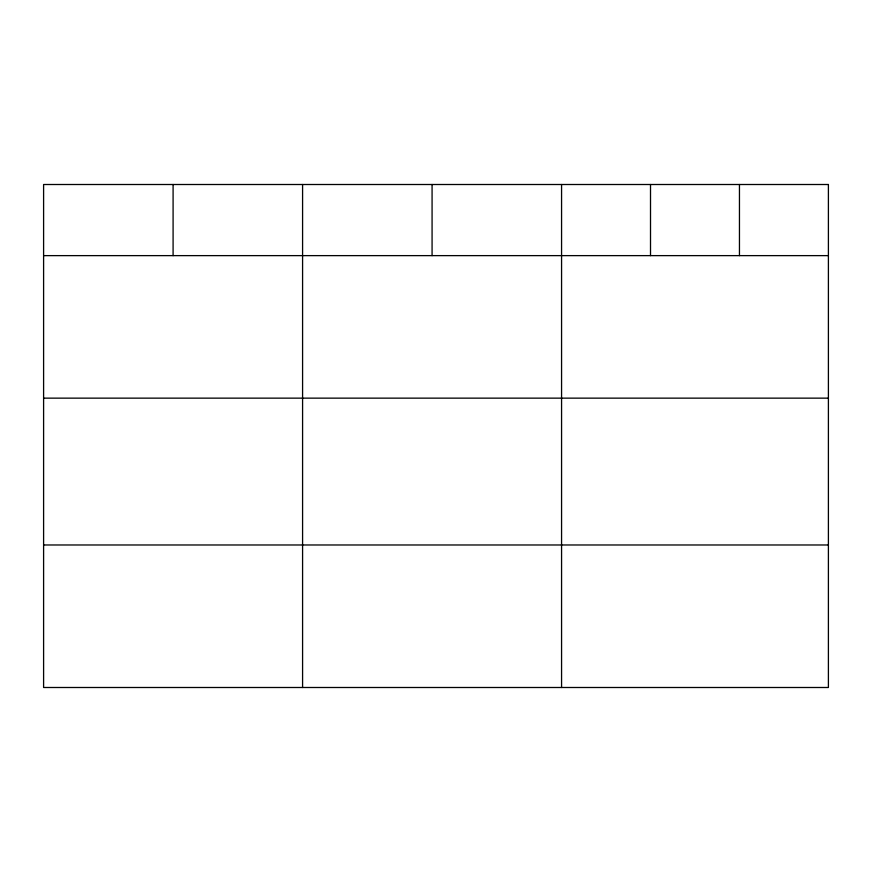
<?xml version="1.0" encoding="UTF-8"?>
<svg xmlns="http://www.w3.org/2000/svg" width="872" height="872" viewBox="0 0 872 872"><rect width="100%" height="100%" fill="white"/><g stroke="black" fill="none" stroke-linecap="round" stroke-linejoin="round"><path stroke-width="1.31" d="M43.6 255.627L828.4 255.627M43.6 398.144L828.4 398.144M43.6 544.978L828.4 544.978M739.456 184.504L739.456 255.627M650.512 184.504L650.512 255.627M561.568 184.504L561.568 687.496M432.076 184.504L432.076 255.627M302.584 184.504L302.584 687.496M173.092 184.504L173.092 255.627M828.4 184.504L43.6 184.504L43.6 687.496L828.4 687.496L828.4 184.504"/></g></svg>
